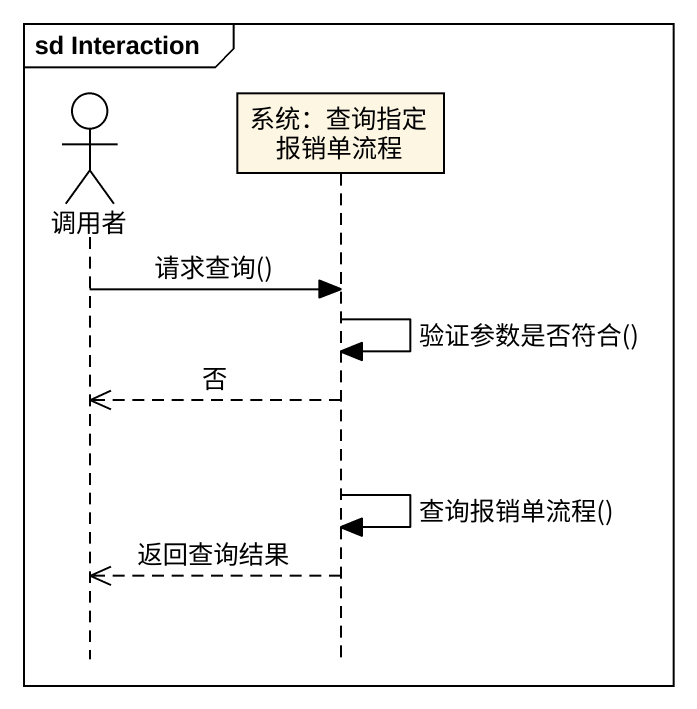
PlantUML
@startuml
mainframe sd Interaction
hide footbox
actor 调用者
participant "系统：查询指定报销单流程" as 系统_查询指定报销单流程

调用者 -> 系统_查询指定报销单流程 : 请求查询()
系统_查询指定报销单流程 -> 系统_查询指定报销单流程 : 验证参数是否符合()
系统_查询指定报销单流程 -->> 调用者 : 否
系统_查询指定报销单流程 -> 系统_查询指定报销单流程 : 查询报销单流程()
系统_查询指定报销单流程 -->> 调用者 : 返回查询结果
@enduml
